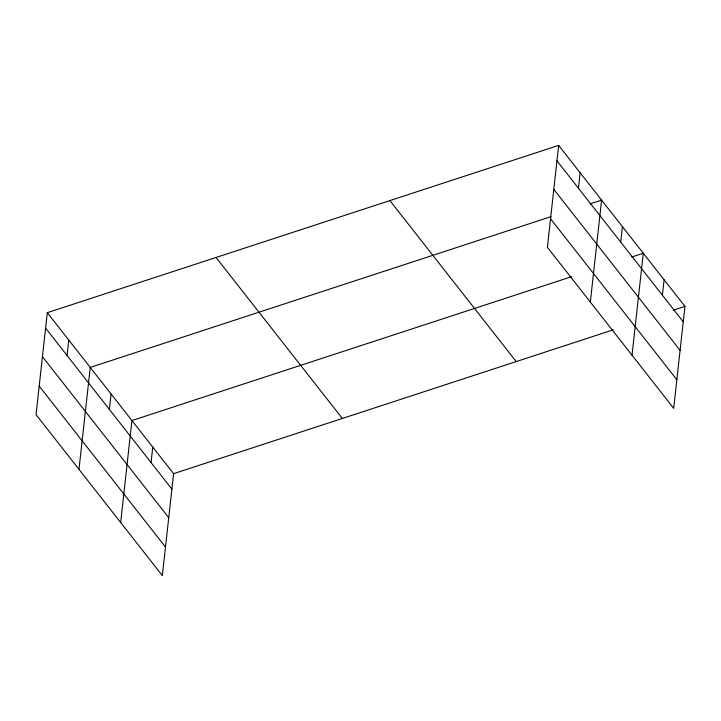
<?xml version="1.0" encoding="UTF-8"?>
<svg xmlns="http://www.w3.org/2000/svg" width="721" height="721" viewBox="0 0 721 721"><rect width="100%" height="100%" fill="white"/><g stroke="black" fill="none" stroke-linecap="round" stroke-linejoin="round"><path stroke-width="1.08" d="M47.307 312.68L36.05 414.638L162.342 575.619L173.599 473.67L47.307 312.68L558.658 145.381L684.95 306.362L673.693 408.32L547.401 247.33L558.658 145.381M67.071 355.498L68.774 340.051M78.986 469.371L90.242 367.422L550.97 216.679M109.376 409.429L111.079 393.981M120.668 522.5L131.925 420.55L571.555 276.702M151.049 462.558L152.762 447.11M578.422 188.19L580.126 172.743M590.346 302.063L601.593 200.114L589.994 203.908M620.727 242.121L622.439 226.673M632.02 355.192L643.276 253.242L631.668 257.036M662.41 295.25L664.113 279.802M173.599 473.67L613.229 329.83M673.351 310.165L684.95 306.362M556.954 160.828L683.247 321.809M553.8 189.371L680.092 350.361M550.556 218.778L676.848 379.769M389.908 200.591L516.2 361.582M216.048 257.469L342.34 418.459M45.603 328.127L171.895 489.117M42.449 356.679L168.741 517.669M39.204 386.086L165.497 547.077"/></g></svg>
